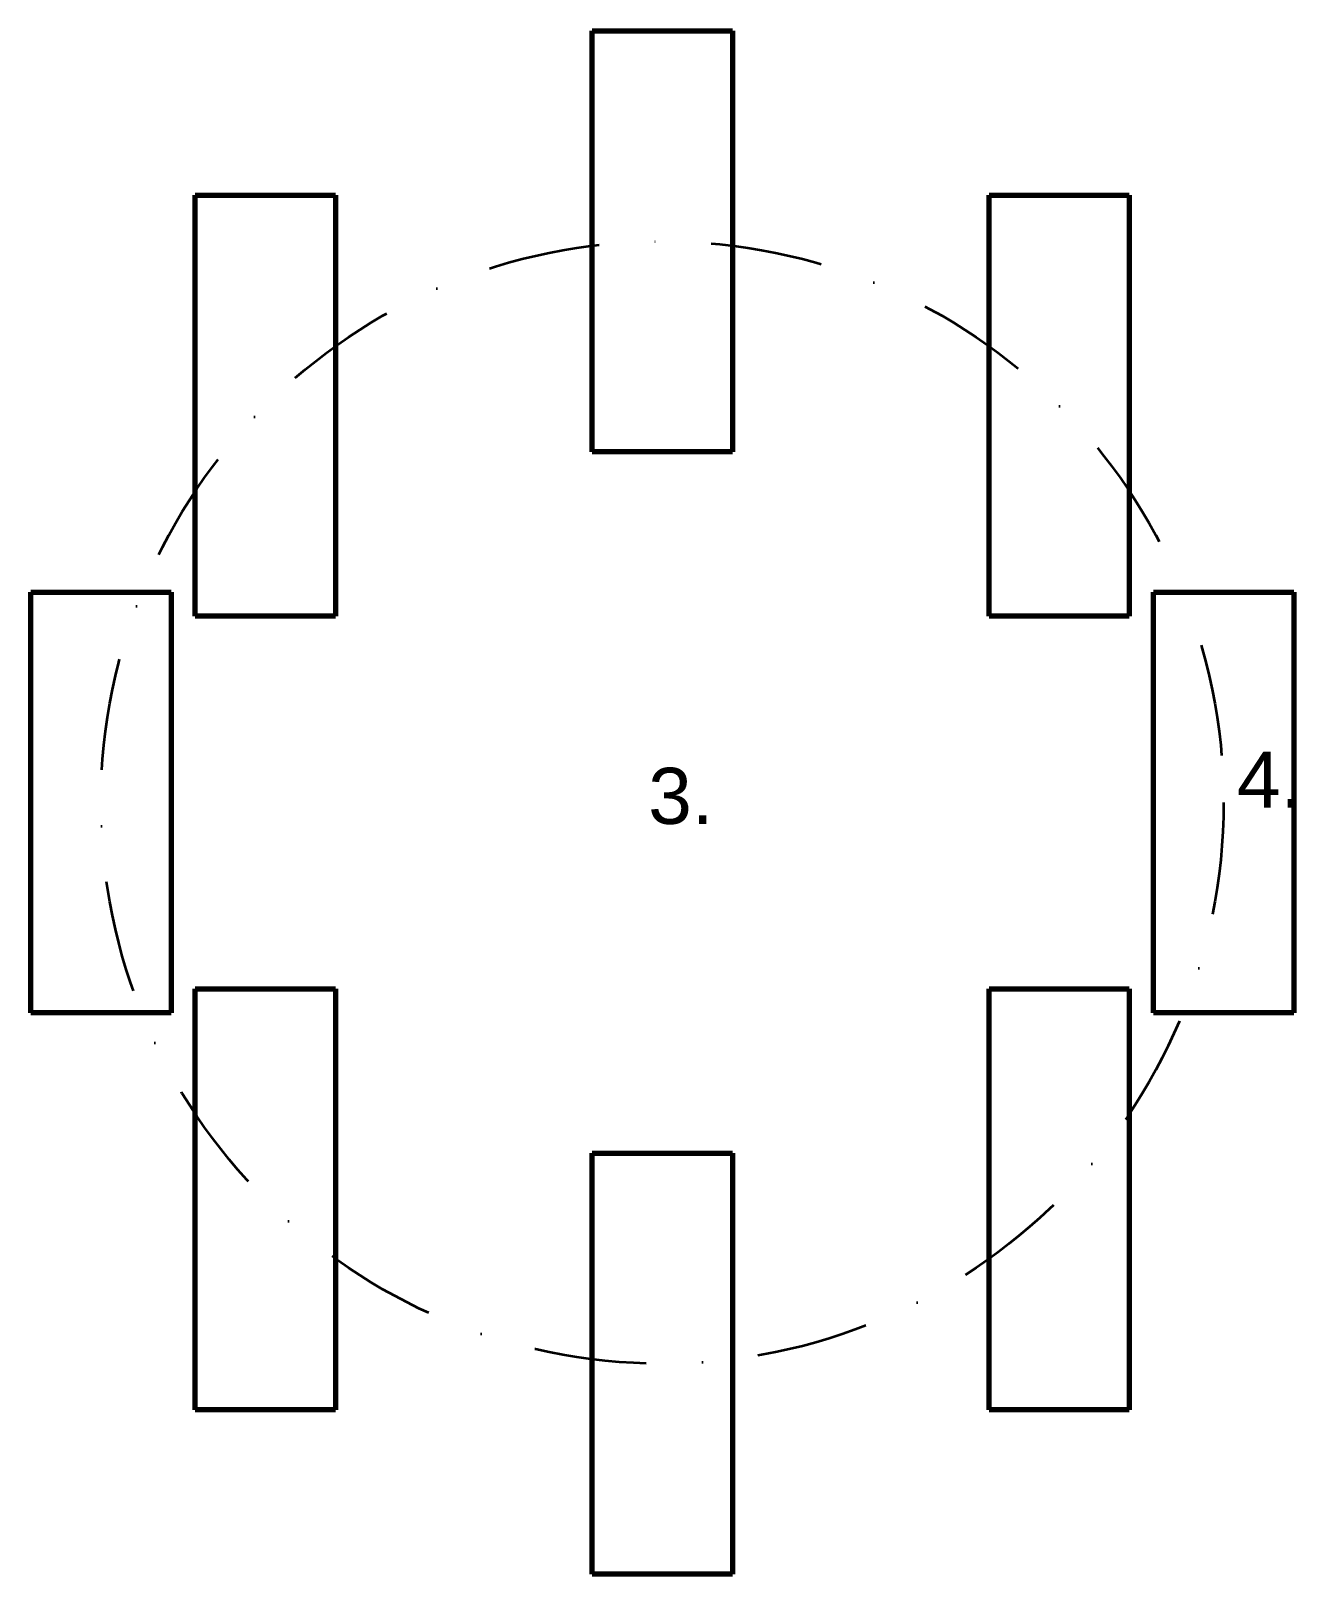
# Model space of a CAD drawing. Extents: x 15 to 285, y 15 to 345.
import ezdxf

# ---------------------------------------------------------------- set-up
doc = ezdxf.new("R2010")
doc.units = 0
doc.linetypes.add('DASHDOTX2', pattern=[48, 24, -11.95, 0.1, -11.95])
doc.layers.get('0').update_dxf_attribs({"lineweight": 0})
doc.layers.add('auxiliary', color=1, linetype='DASHDOTX2', lineweight=35)
doc.layers.add('construction', color=7, linetype='Continuous', lineweight=70)
doc.styles.add('textstyle0', font='')
doc.styles.add('textstyle1', font='')
doc.styles.get('textstyle0').set_extended_font_data('Arial')
doc.styles.get('textstyle1').set_extended_font_data('Arial')

msp = doc.modelspace()

# ---------------------------------------------------------------- linework, layer by layer
at = {"layer": 'auxiliary'}
msp.add_circle((150, 180), 120, dxfattribs=at)
at = {"layer": 'construction'}
for p, q in [((135, 345), (165, 345)), ((135, 255), (135, 345)), ((165, 345), (165, 255)), ((50.15, 309.85), (80.15, 309.85)), ((50.15, 219.85), (50.15, 309.85)), ((80.15, 309.85), (80.15, 219.85)), ((219.85, 309.85), (249.85, 309.85)), ((219.85, 219.85), (219.85, 309.85)), ((249.85, 309.85), (249.85, 219.85)), ((165, 255), (135, 255)), ((15, 225), (45, 225)), ((15, 135), (15, 225)), ((45, 225), (45, 135)), ((255, 225), (285, 225)), ((255, 135), (255, 225)), ((285, 225), (285, 135)), ((80.15, 219.85), (50.15, 219.85)), ((249.85, 219.85), (219.85, 219.85)), ((50.15, 50.15), (50.15, 140.15)), ((50.15, 140.15), (80.15, 140.15)), ((80.15, 140.15), (80.15, 50.15)), ((219.85, 140.15), (249.85, 140.15)), ((219.85, 50.15), (219.85, 140.15)), ((249.85, 140.15), (249.85, 50.15)), ((45, 135), (15, 135)), ((285, 135), (255, 135)), ((135, 105), (165, 105)), ((135, 15), (135, 105)), ((165, 105), (165, 15)), ((80.15, 50.15), (50.15, 50.15)), ((249.85, 50.15), (219.85, 50.15)), ((165, 15), (135, 15))]:
    msp.add_line(p, q, dxfattribs=at)

# ---------------------------------------------------------------- texts
at = {"char_height": 12, "attachment_point": 1}
for s, insert, style in [('4.', (272.85, 190.9), 'textstyle1'), ('3.', (146.99, 187.42), 'textstyle0')]:
    msp.add_mtext(s, dxfattribs=dict(at, insert=insert, style=style))

doc.saveas('drawing.dxf')
